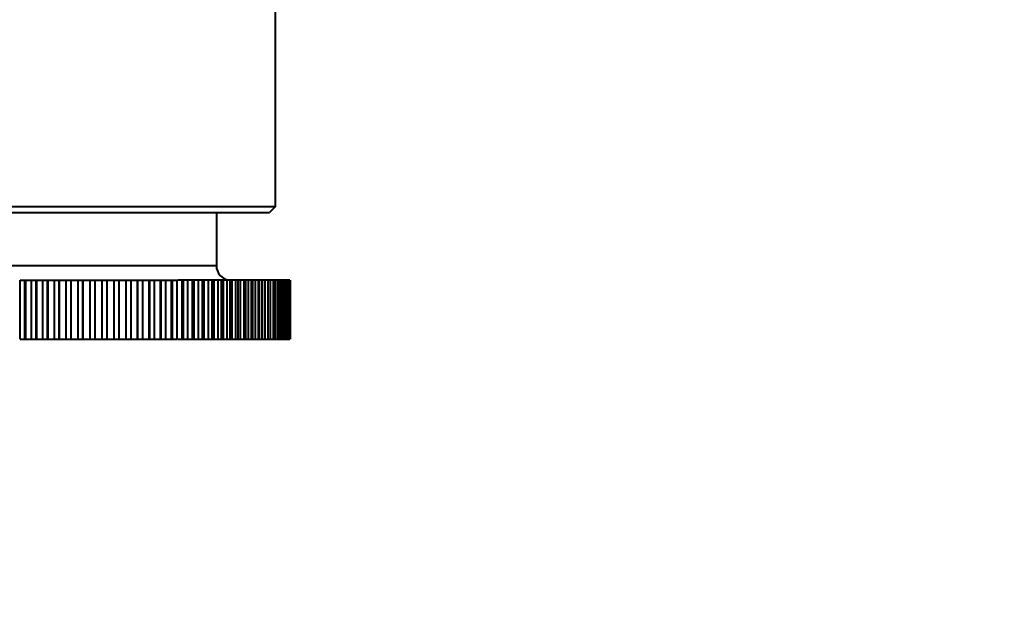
# Model space of a CAD drawing. Header units: millimetres. Extents: x 330 to 5284, y -2489 to 1657.
# Drawn here: x 952.34 to 986.06, y 785.65 to 805.24 of the extents above; entities that cross this region are included whole.
import ezdxf

# ---------------------------------------------------------------- set-up
doc = ezdxf.new("R2010")
doc.units = ezdxf.units.MM
doc.header["$LTSCALE"] = 154
doc.header["$PDMODE"] = 3
doc.header["$PDSIZE"] = 8
doc.layers.get('0').update_dxf_attribs({"linetype": 'CONTINUOUS'})
doc.layers.get('Defpoints').update_dxf_attribs({"linetype": 'CONTINUOUS'})
doc.styles.get("Standard").update_dxf_attribs({"font": 'calibri.ttf'})
doc.dimstyles.new('DIMSTYLE_3', dxfattribs={"dimtxt": 23.333333, "dimasz": 23.333333, "dimexe": 1.5, "dimexo": 1, "dimgap": 0.875, "dimtad": 1, "dimdsep": 46, "dimtxsty": 'Standard', "dimblk": '_FILLED', "dimblk1": '_FILLED', "dimblk2": '_FILLED', "dimcen": 0.09, "dimazin": 2, "dimtp": 0.01, "dimtm": 0.01, "dimtfac": 1, "dimtofl": 0, "dimtmove": 0, "dimatfit": 3, "dimldrblk": '_FILLED', "dimfxl": 1, "dimtolj": 1, "dimarcsym": 0})

# ---------------------------------------------------------------- blocks, each defined once
blk = doc.blocks.new('_FILLED')
at = {"color": 0, "linetype": 'ByBlock'}
blk.add_solid([(0, 0), (-1, 0.2143), (-1, -0.2143)], dxfattribs=at)
blk = doc.blocks.new('*D16')
at = {"color": 0, "linetype": 'Continuous', "lineweight": -2}
for p, q in [((855.002, 819.037), (855.002, 742.91)), ((1055.002, 819.037), (1055.002, 742.91)), ((878.336, 744.41), (1031.669, 744.41))]:
    blk.add_line(p, q, dxfattribs=at)
at = {"layer": 'Defpoints', "color": 0}
for p in [(855.002, 820.037), (1055.002, 820.037), (1055.002, 744.41)]:
    blk.add_point(p, dxfattribs=at)
at = {"color": 0, "linetype": 'ByBlock', "lineweight": -2, "xscale": 23.3333333333, "yscale": 23.3333333333, "zscale": 23.3333333333, "rotation": 180}
blk.add_blockref('_FILLED', (855.002, 744.41), dxfattribs=at)
at = {"color": 0, "linetype": 'ByBlock', "lineweight": -2, "xscale": 23.3333333333, "yscale": 23.3333333333, "zscale": 23.3333333333}
blk.add_blockref('_FILLED', (1055.002, 744.41), dxfattribs=at)
at = {"color": 0, "insert": (970.558, 776.396), "char_height": 23.3333, "attachment_point": 2, "line_spacing_factor": 0.9}
blk.add_mtext('\\A1;%%c200', dxfattribs=at)

msp = doc.modelspace()

# ---------------------------------------------------------------- linework, layer by layer
at = {"linetype": 'Continuous'}
for p, q in [((961.002, 798.903), (961.002, 805.703)), ((949.002, 798.903), (961.002, 798.903)), ((961.002, 798.903), (960.802, 798.703)), ((949.202, 798.703), (960.802, 798.703)), ((959.002, 798.703), (959.002, 796.903)), ((951.002, 796.903), (959.002, 796.903)), ((952.348, 796.403), (957.656, 796.403)), ((952.348, 794.403), (952.348, 796.403)), ((952.494, 796.403), (952.494, 794.403)), ((952.54, 794.403), (952.54, 796.403)), ((952.726, 794.403), (952.726, 796.403)), ((952.875, 796.403), (952.875, 794.403)), ((952.914, 794.403), (952.914, 796.403)), ((953.113, 794.403), (953.113, 796.403)), ((953.265, 796.403), (953.265, 794.403)), ((953.296, 794.403), (953.296, 796.403)), ((953.507, 794.403), (953.507, 796.403)), ((953.662, 796.403), (953.662, 794.403)), ((953.685, 794.403), (953.685, 796.403)), ((953.907, 794.403), (953.907, 796.403)), ((954.064, 796.403), (954.064, 794.403)), ((954.08, 794.403), (954.08, 796.403)), ((954.312, 794.403), (954.312, 796.403)), ((954.47, 796.403), (954.47, 794.403)), ((954.477, 794.403), (954.477, 796.403)), ((954.719, 794.403), (954.719, 796.403)), ((954.877, 796.403), (954.877, 794.403)), ((955.127, 794.403), (955.127, 796.403)), ((955.286, 796.403), (955.286, 794.403)), ((955.527, 796.403), (955.527, 794.403)), ((955.535, 794.403), (955.535, 796.403)), ((955.693, 796.403), (955.693, 794.403)), ((955.925, 796.403), (955.925, 794.403)), ((955.941, 794.403), (955.941, 796.403)), ((956.097, 796.403), (956.097, 794.403)), ((956.319, 796.403), (956.319, 794.403)), ((956.343, 794.403), (956.343, 796.403)), ((956.497, 796.403), (956.497, 794.403)), ((956.709, 796.403), (956.709, 794.403)), ((956.74, 794.403), (956.74, 796.403)), ((956.892, 796.403), (956.892, 794.403)), ((957.091, 796.403), (957.091, 794.403)), ((957.13, 794.403), (957.13, 796.403)), ((957.279, 796.403), (957.279, 794.403)), ((957.465, 796.403), (957.465, 794.403)), ((957.511, 794.403), (957.511, 796.403)), ((957.656, 796.403), (957.656, 794.403)), ((959.93, 796.403), (957.679, 796.403)), ((957.829, 796.403), (957.829, 794.403)), ((957.883, 794.403), (957.883, 796.403)), ((958.024, 796.403), (958.024, 794.403)), ((958.183, 796.403), (958.183, 794.403)), ((958.243, 794.403), (958.243, 796.403)), ((958.379, 796.403), (958.379, 794.403)), ((958.523, 796.403), (958.523, 794.403)), ((958.59, 794.403), (958.59, 796.403)), ((958.721, 796.403), (958.721, 794.403)), ((958.85, 796.403), (958.85, 794.403)), ((958.923, 794.403), (958.923, 796.403)), ((959.049, 796.403), (959.049, 794.403)), ((959.162, 796.403), (959.162, 794.403)), ((959.241, 794.403), (959.241, 796.403)), ((959.36, 796.403), (959.36, 794.403)), ((959.457, 796.403), (959.457, 794.403)), ((959.542, 794.403), (959.542, 796.403)), ((959.654, 796.403), (959.654, 794.403)), ((959.734, 796.403), (959.734, 794.403)), ((959.825, 794.403), (959.825, 796.403)), ((959.93, 796.403), (959.93, 794.403)), ((961.496, 796.403), (959.941, 796.403)), ((959.993, 796.403), (959.993, 794.403)), ((960.089, 794.403), (960.089, 796.403)), ((960.187, 796.403), (960.187, 794.403)), ((960.232, 796.403), (960.232, 794.403)), ((960.334, 794.403), (960.334, 796.403)), ((960.423, 796.403), (960.423, 794.403)), ((960.451, 796.403), (960.451, 794.403)), ((960.557, 794.403), (960.557, 796.403)), ((960.637, 796.403), (960.637, 794.403)), ((960.648, 796.403), (960.648, 794.403)), ((960.758, 794.403), (960.758, 796.403)), ((960.829, 796.403), (960.829, 794.403)), ((960.936, 794.403), (960.936, 796.403)), ((960.999, 796.403), (960.999, 794.403)), ((961.091, 794.403), (961.091, 796.403)), ((961.145, 796.403), (961.145, 794.403)), ((961.222, 794.403), (961.222, 796.403)), ((961.266, 796.403), (961.266, 794.403)), ((961.328, 794.403), (961.328, 796.403)), ((961.363, 796.403), (961.363, 794.403)), ((961.41, 794.403), (961.41, 796.403)), ((961.434, 796.403), (961.434, 794.403)), ((961.466, 794.403), (961.466, 796.403)), ((961.481, 796.403), (961.481, 794.403)), ((961.496, 794.403), (961.496, 796.403)), ((961.501, 796.403), (961.501, 794.403)), ((952.348, 794.403), (957.656, 794.403)), ((957.679, 794.403), (959.93, 794.403)), ((959.941, 794.403), (961.496, 794.403)), ((961.5, 794.403), (961.501, 794.403))]:
    msp.add_line(p, q, dxfattribs=at)
msp.add_arc((959.502, 796.903), 0.5, 180, 264.7831, dxfattribs=at)

# ---------------------------------------------------------------- dimensions: what is measured, and where the dimension line sits
dim = msp.add_linear_dim(base=(1055.002, 744.41), p1=(855.002, 820.037), p2=(1055.002, 820.037), text='%%c<>', dimstyle='DIMSTYLE_3', dxfattribs=at)
dim.commit()
dim.dimension.update_dxf_attribs({"geometry": '*D16', "text_midpoint": (970.558, 744.41), "dimtype": 160})

doc.saveas('drawing.dxf')
